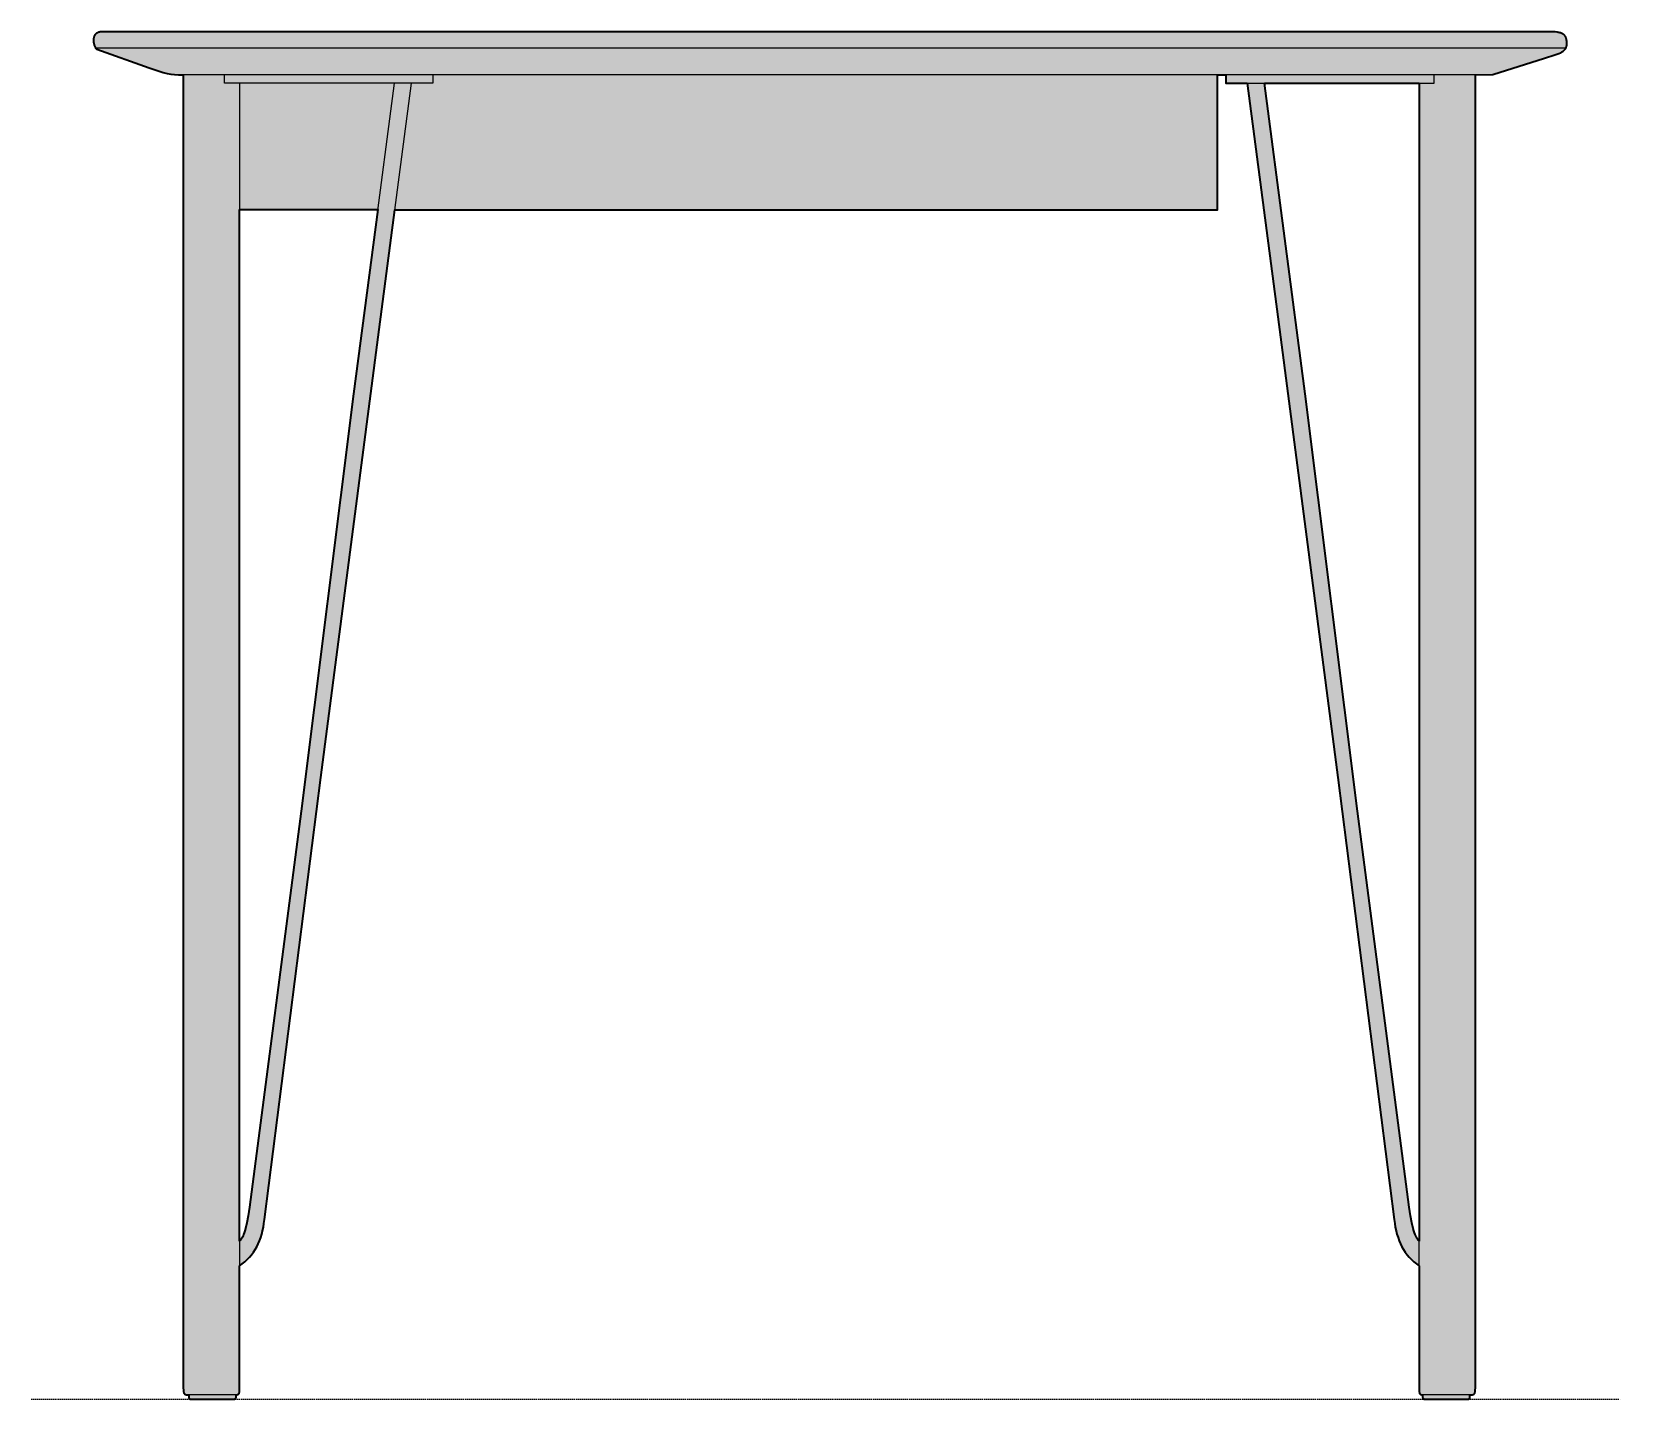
# Model space of a CAD drawing. Header units: millimetres. Extents: x 0 to 2854, y -1227 to 745.
# Drawn here: x 1988 to 2854, y 0 to 745 of the extents above; entities that cross this region are included whole.
import ezdxf

# ---------------------------------------------------------------- set-up
doc = ezdxf.new("R2010")
doc.units = ezdxf.units.MM
doc.linetypes.add('Dots', pattern=[1, 0, -1])
doc.layers.add('Blocks', color=7, linetype='Continuous')
doc.layers.add('Blocks$Fill', color=7, linetype='Continuous', true_color=0xffffff)
for name, color, linetype, lineweight, true_color in [('Blocks$Inner', 7, 'Continuous', 25, 0x007f00), ('Blocks$Outline', 7, 'Continuous', 35, 0xff3f3f), ('Groud', 7, 'Dots', 25, 0x243775)]:
    doc.layers.add(name, color=color, linetype=linetype, lineweight=lineweight, true_color=true_color)

# ---------------------------------------------------------------- blocks, each defined once
blk = doc.blocks.new('FH3605 Office Desk Side')
at = {"layer": 'Blocks$Fill'}
h = blk.add_hatch(color=256, dxfattribs=at)
h.paths.add_polyline_path([(786.84, 722), (796.38, 722.16), (824.43, 731.14), (830.2, 732.84), (831.32, 733.24), (832.32, 733.63), (833.21, 734.04), (833.61, 734.25), (833.98, 734.46), (834.33, 734.68), (834.65, 734.9), (834.95, 735.13), (835.22, 735.36), (835.46, 735.61), (835.58, 735.73), (835.68, 735.86), (835.78, 735.99), (835.88, 736.12), (835.97, 736.26), (836.06, 736.39), (836.13, 736.54), (836.21, 736.68), (836.27, 736.82), (836.34, 736.97), (836.39, 737.12), (836.45, 737.28), (836.49, 737.44), (836.53, 737.6), (836.6, 737.93), (836.65, 738.28), (836.68, 738.65), (836.68, 739.03), (836.67, 739.82), (836.62, 740.55), (836.57, 740.9), (836.52, 741.23), (836.45, 741.56), (836.37, 741.87), (836.27, 742.16), (836.16, 742.44), (836.1, 742.58), (836.03, 742.72), (835.96, 742.85), (835.89, 742.97), (835.8, 743.1), (835.72, 743.22), (835.63, 743.34), (835.53, 743.45), (835.43, 743.56), (835.33, 743.67), (835.22, 743.77), (835.1, 743.88), (834.98, 743.97), (834.85, 744.07), (834.72, 744.16), (834.58, 744.25), (834.28, 744.42), (833.96, 744.57), (833.61, 744.72), (833.23, 744.85), (832.83, 744.97), (832.39, 745.07), (831.93, 745.16), (831.43, 745.25), (830.34, 745.37), (829.12, 745.44), (827.75, 745.47), (38.57, 745.47), (38.22, 745.46), (37.9, 745.44), (37.58, 745.41), (37.28, 745.37), (37, 745.32), (36.72, 745.25), (36.47, 745.18), (36.22, 745.09), (35.99, 744.99), (35.77, 744.89), (35.56, 744.78), (35.36, 744.65), (35.18, 744.52), (35, 744.38), (34.84, 744.24), (34.69, 744.08), (34.55, 743.93), (34.42, 743.76), (34.31, 743.59), (34.2, 743.41), (34.1, 743.23), (34.01, 743.04), (33.93, 742.85), (33.86, 742.65), (33.8, 742.45), (33.74, 742.25), (33.7, 742.04), (33.66, 741.83), (33.63, 741.62), (33.61, 741.41), (33.58, 740.98), (33.59, 740.55), (33.62, 740.12), (33.67, 739.7), (33.74, 739.28), (33.83, 738.87), (33.93, 738.48), (34.05, 738.1), (34.19, 737.74), (34.33, 737.4), (34.48, 737.09), (34.64, 736.8), (34.72, 736.67), (34.8, 736.55), (34.88, 736.44), (34.97, 736.33), (35.05, 736.24), (35.13, 736.15), (35.21, 736.08), (35.25, 736.04), (35.29, 736.01), (35.33, 735.98), (35.37, 735.96), (35.41, 735.93), (35.45, 735.91), (63.9, 725.74), (69.4, 723.93), (71.64, 723.28), (73.72, 722.78), (75.73, 722.42), (77.81, 722.18), (80.06, 722.04), (82.6, 722), (82.6, 6.13), (82.63, 4.89), (82.67, 4.39), (82.7, 4.17), (82.74, 3.96), (82.78, 3.78), (82.83, 3.6), (82.86, 3.52), (82.88, 3.44), (82.91, 3.37), (82.95, 3.3), (82.98, 3.23), (83.02, 3.17), (83.05, 3.11), (83.09, 3.05), (83.13, 3), (83.18, 2.95), (83.22, 2.9), (83.27, 2.85), (83.32, 2.81), (83.37, 2.77), (83.43, 2.74), (83.48, 2.7), (83.54, 2.67), (83.6, 2.64), (83.67, 2.61), (83.73, 2.58), (83.8, 2.56), (83.87, 2.54), (84.02, 2.5), (84.18, 2.47), (84.35, 2.45), (84.72, 2.41), (85.14, 2.39), (85.61, 2.39), (85.6, 1.05), (85.61, 0.93), (85.62, 0.82), (85.63, 0.72), (85.64, 0.67), (85.65, 0.63), (85.66, 0.59), (85.68, 0.54), (85.69, 0.51), (85.71, 0.47), (85.87, 0.26), (85.9, 0.23), (85.94, 0.21), (85.97, 0.19), (86.01, 0.17), (86.05, 0.15), (86.1, 0.14), (86.14, 0.12), (86.19, 0.11), (86.25, 0.09), (86.36, 0.07), (86.48, 0.05), (86.77, 0.02), (87.12, 0.01), (88, 0), (110.02, 0.01), (110.16, 0.02), (110.29, 0.04), (110.41, 0.06), (110.53, 0.08), (110.63, 0.11), (110.69, 0.13), (110.73, 0.15), (110.78, 0.17), (110.83, 0.19), (110.87, 0.21), (110.91, 0.24), (110.95, 0.27), (110.99, 0.29), (111.02, 0.33), (111.06, 0.36), (111.09, 0.39), (111.12, 0.43), (111.15, 0.47), (111.18, 0.51), (111.21, 0.56), (111.23, 0.61), (111.25, 0.66), (111.28, 0.71), (111.3, 0.76), (111.32, 0.82), (111.35, 0.95), (111.38, 1.08), (111.41, 1.23), (111.44, 1.57), (111.46, 1.96), (111.47, 2.41), (111.65, 2.42), (111.81, 2.44), (111.96, 2.47), (112.1, 2.5), (112.16, 2.52), (112.23, 2.54), (112.29, 2.57), (112.35, 2.59), (112.41, 2.62), (112.46, 2.65), (112.52, 2.68), (112.57, 2.71), (112.62, 2.75), (112.67, 2.79), (112.71, 2.83), (112.76, 2.87), (112.8, 2.92), (112.84, 2.97), (112.88, 3.02), (112.91, 3.08), (112.95, 3.14), (112.98, 3.2), (113.01, 3.27), (113.04, 3.33), (113.07, 3.41), (113.09, 3.48), (113.14, 3.65), (113.18, 3.82), (113.21, 4.02), (113.23, 4.23), (113.27, 4.7), (113.28, 5.24), (113.28, 72.69), (114.75, 73.77), (116.14, 74.92), (117.43, 76.12), (118.64, 77.4), (119.76, 78.73), (120.8, 80.14), (121.75, 81.61), (122.63, 83.14), (123.42, 84.75), (124.13, 86.42), (124.77, 88.16), (125.33, 89.97), (125.81, 91.85), (126.22, 93.8), (126.56, 95.83), (126.83, 97.92), (197.9, 648.46), (646.24, 648.46), (646.24, 722), (650.81, 722), (650.81, 717.43), (662.54, 717.43), (742.87, 95.83), (743.21, 93.8), (743.62, 91.85), (744.11, 89.97), (744.67, 88.16), (745.31, 86.42), (746.02, 84.75), (746.81, 83.14), (747.68, 81.61), (748.64, 80.14), (749.68, 78.73), (750.8, 77.4), (752.01, 76.12), (753.3, 74.92), (754.68, 73.77), (756.16, 72.69), (756.17, 4.7), (756.2, 4.23), (756.23, 4.02), (756.26, 3.82), (756.3, 3.65), (756.35, 3.48), (756.37, 3.41), (756.4, 3.33), (756.43, 3.27), (756.46, 3.2), (756.49, 3.14), (756.53, 3.08), (756.56, 3.02), (756.6, 2.97), (756.64, 2.92), (756.68, 2.87), (756.73, 2.83), (756.77, 2.79), (756.82, 2.75), (756.87, 2.71), (756.92, 2.68), (756.97, 2.65), (757.03, 2.62), (757.09, 2.59), (757.15, 2.57), (757.21, 2.54), (757.27, 2.52), (757.34, 2.5), (757.48, 2.47), (757.63, 2.44), (757.79, 2.42), (757.97, 2.41), (757.97, 1.96), (757.99, 1.57), (758.03, 1.23), (758.06, 1.08), (758.09, 0.95), (758.12, 0.82), (758.14, 0.76), (758.16, 0.71), (758.18, 0.66), (758.21, 0.61), (758.23, 0.56), (758.26, 0.51), (758.29, 0.47), (758.32, 0.43), (758.35, 0.39), (758.38, 0.36), (758.41, 0.33), (758.45, 0.29), (758.49, 0.27), (758.53, 0.24), (758.57, 0.21), (758.61, 0.19), (758.66, 0.17), (758.7, 0.15), (758.75, 0.13), (758.8, 0.11), (758.91, 0.08), (759.02, 0.06), (759.15, 0.04), (759.42, 0.01), (760.88, 0), (782.32, 0.01), (782.66, 0.02), (782.95, 0.05), (783.08, 0.07), (783.19, 0.09), (783.24, 0.11), (783.29, 0.12), (783.34, 0.14), (783.38, 0.15), (783.42, 0.17), (783.46, 0.19), (783.5, 0.21), (783.53, 0.23), (783.57, 0.26), (783.6, 0.28), (783.67, 0.37), (783.69, 0.4), (783.71, 0.43), (783.73, 0.47), (783.75, 0.51), (783.76, 0.54), (783.77, 0.59), (783.79, 0.63), (783.8, 0.67), (783.81, 0.72), (783.82, 0.82), (783.83, 0.93), (783.84, 1.05), (783.83, 2.39), (784.72, 2.41), (785.09, 2.45), (785.26, 2.47), (785.42, 2.5), (785.57, 2.54), (785.64, 2.56), (785.71, 2.58), (785.77, 2.61), (785.83, 2.64), (785.9, 2.67), (785.95, 2.7), (786.01, 2.74), (786.06, 2.77), (786.12, 2.81), (786.17, 2.85), (786.21, 2.9), (786.26, 2.95), (786.3, 3), (786.34, 3.05), (786.38, 3.11), (786.42, 3.17), (786.46, 3.23), (786.49, 3.3), (786.52, 3.37), (786.55, 3.44), (786.61, 3.6), (786.66, 3.78), (786.7, 3.96), (786.73, 4.17), (786.76, 4.39), (786.81, 4.89), (786.84, 6.13)], flags=0)
h.paths.add_polyline_path([(671.89, 717.43), (756.16, 717.43), (756.16, 86.24), (755.88, 86.52), (755.6, 86.86), (755.29, 87.26), (754.98, 87.73), (754.65, 88.3), (754.31, 88.98), (753.96, 89.78), (753.61, 90.72), (753.25, 91.8), (752.88, 93.05), (752.15, 96.1), (751.42, 99.97), (750.7, 104.77)], flags=0)
h.paths.add_polyline_path([(188.55, 648.53), (118.02, 99.97), (117.29, 96.1), (116.56, 93.05), (116.19, 91.8), (115.83, 90.72), (115.48, 89.78), (115.13, 88.98), (114.79, 88.3), (114.46, 87.73), (114.14, 87.26), (113.84, 86.86), (113.55, 86.52), (113.28, 86.24), (113.28, 648.53)], flags=0)
at = {"layer": 'Blocks$Inner'}
for p, q in [((85.61, 2.39, -0.74), (85.6, 1.05, -0.74)), ((783.83, 2.39, -0.74), (783.84, 1.05, -0.74))]:
    blk.add_line(p, q, dxfattribs=at)
at = {"layer": 'Blocks$Inner', "extrusion": (-1.14226e-07, 1.73966e-14, 1)}
blk.add_lwpolyline([(34.7, 736.7), (836.21, 736.7)], dxfattribs=at)
at = {"layer": 'Blocks$Inner', "extrusion": (-2.68636e-07, 0, 1)}
blk.add_lwpolyline([(218.63, 722), (218.63, 717.43), (105.03, 717.43), (105.03, 722)], dxfattribs=at)
at = {"layer": 'Blocks$Inner', "extrusion": (-1.3611e-07, 0, 1)}
blk.add_lwpolyline([(197.82, 648.46), (646.24, 648.46), (646.24, 722)], dxfattribs=at)
at = {"layer": 'Blocks$Inner'}
for points in [[(650.81, 722), (650.81, 717.43), (764.41, 717.43), (764.41, 722)], [(188.58, 648.53), (113.28, 648.53)], [(85.6, 1.05), (85.61, 0.93), (85.62, 0.82), (85.63, 0.72), (85.64, 0.67), (85.65, 0.63), (85.66, 0.59), (85.68, 0.54), (85.69, 0.51), (85.71, 0.47), (85.87, 0.26), (85.9, 0.23), (85.94, 0.21), (85.97, 0.19), (86.01, 0.17), (86.05, 0.15), (86.1, 0.14), (86.14, 0.12), (86.19, 0.11), (86.25, 0.09), (86.36, 0.07), (86.48, 0.05), (86.77, 0.02), (87.12, 0.01), (88, 0), (108.56, 0), (110.02, 0.01), (110.16, 0.02), (110.29, 0.04), (110.41, 0.06), (110.53, 0.08), (110.63, 0.11), (110.69, 0.13), (110.73, 0.15), (110.78, 0.17), (110.83, 0.19), (110.87, 0.21), (110.91, 0.24), (110.95, 0.27), (110.99, 0.29), (111.02, 0.33), (111.06, 0.36), (111.09, 0.39), (111.12, 0.43), (111.15, 0.47), (111.18, 0.51), (111.21, 0.56), (111.23, 0.61), (111.25, 0.66), (111.28, 0.71), (111.3, 0.76), (111.32, 0.82), (111.35, 0.95), (111.38, 1.08), (111.41, 1.23), (111.44, 1.57), (111.46, 1.96), (111.47, 2.41)]]:
    blk.add_lwpolyline(points, dxfattribs=at)
for points in [[(113.28, 717.43, -0.74), (113.28, 5.24, -0.74), (113.27, 4.7, -0.74), (113.23, 4.23, -0.74), (113.21, 4.02, -0.74), (113.18, 3.82, -0.74), (113.14, 3.65, -0.74), (113.09, 3.48, -0.74), (113.07, 3.41, -0.74), (113.04, 3.33, -0.74), (113.01, 3.27, -0.74), (112.98, 3.2, -0.74), (112.95, 3.14, -0.74), (112.91, 3.08, -0.74), (112.88, 3.02, -0.74), (112.84, 2.97, -0.74), (112.8, 2.92, -0.74), (112.76, 2.87, -0.74), (112.71, 2.83, -0.74), (112.67, 2.79, -0.74), (112.62, 2.75, -0.74), (112.57, 2.71, -0.74), (112.52, 2.68, -0.74), (112.46, 2.65, -0.74), (112.41, 2.62, -0.74), (112.35, 2.59, -0.74), (112.29, 2.57, -0.74), (112.23, 2.54, -0.74), (112.16, 2.52, -0.74), (112.1, 2.5, -0.74), (111.96, 2.47, -0.74), (111.81, 2.44, -0.74), (111.65, 2.42, -0.74), (111.31, 2.4, -0.74), (109.54, 2.39, -0.74), (86.13, 2.39, -0.74), (85.14, 2.39, -0.74), (84.72, 2.41, -0.74), (84.35, 2.45, -0.74), (84.18, 2.47, -0.74), (84.02, 2.5, -0.74), (83.87, 2.54, -0.74), (83.8, 2.56, -0.74), (83.73, 2.58, -0.74), (83.67, 2.61, -0.74), (83.6, 2.64, -0.74), (83.54, 2.67, -0.74), (83.48, 2.7, -0.74), (83.43, 2.74, -0.74), (83.37, 2.77, -0.74), (83.32, 2.81, -0.74), (83.27, 2.85, -0.74), (83.22, 2.9, -0.74), (83.18, 2.95, -0.74), (83.13, 3, -0.74), (83.09, 3.05, -0.74), (83.05, 3.11, -0.74), (83.02, 3.17, -0.74), (82.98, 3.23, -0.74), (82.95, 3.3, -0.74), (82.91, 3.37, -0.74), (82.88, 3.44, -0.74), (82.86, 3.52, -0.74), (82.83, 3.6, -0.74), (82.78, 3.78, -0.74), (82.74, 3.96, -0.74), (82.7, 4.17, -0.74), (82.67, 4.39, -0.74), (82.63, 4.89, -0.74), (82.6, 6.13, -0.74), (82.6, 722, -0.74), (80.06, 722.04, -0.74), (77.81, 722.18, -0.74), (75.73, 722.42, -0.74), (73.72, 722.78, -0.74), (71.64, 723.28, -0.74), (69.4, 723.93, -0.74), (63.9, 725.74, -0.74), (35.45, 735.91, -0.74), (35.41, 735.93, -0.74), (35.37, 735.96, -0.74), (35.33, 735.98, -0.74), (35.29, 736.01, -0.74), (35.25, 736.04, -0.74), (35.21, 736.08, -0.74), (35.13, 736.15, -0.74), (35.05, 736.24, -0.74), (34.97, 736.33, -0.74), (34.88, 736.44, -0.74), (34.8, 736.55, -0.74), (34.72, 736.67, -0.74), (34.64, 736.8, -0.74), (34.48, 737.09, -0.74), (34.33, 737.4, -0.74), (34.19, 737.74, -0.74), (34.05, 738.1, -0.74), (33.93, 738.48, -0.74), (33.83, 738.87, -0.74), (33.74, 739.28, -0.74), (33.67, 739.7, -0.74), (33.62, 740.12, -0.74), (33.59, 740.55, -0.74), (33.58, 740.98, -0.74), (33.61, 741.41, -0.74), (33.63, 741.62, -0.74), (33.66, 741.83, -0.74), (33.7, 742.04, -0.74), (33.74, 742.25, -0.74), (33.8, 742.45, -0.74), (33.86, 742.65, -0.74), (33.93, 742.85, -0.74), (34.01, 743.04, -0.74), (34.1, 743.23, -0.74), (34.2, 743.41, -0.74), (34.31, 743.59, -0.74), (34.42, 743.76, -0.74), (34.55, 743.93, -0.74), (34.69, 744.08, -0.74), (34.84, 744.24, -0.74), (35, 744.38, -0.74), (35.18, 744.52, -0.74), (35.36, 744.65, -0.74), (35.56, 744.78, -0.74), (35.77, 744.89, -0.74), (35.99, 744.99, -0.74), (36.22, 745.09, -0.74), (36.47, 745.18, -0.74), (36.72, 745.25, -0.74), (37, 745.32, -0.74), (37.28, 745.37, -0.74), (37.58, 745.41, -0.74), (37.9, 745.44, -0.74), (38.22, 745.46, -0.74), (38.57, 745.47, -0.74), (827.75, 745.47, -0.74), (829.12, 745.44, -0.74), (830.34, 745.37, -0.74), (831.43, 745.25, -0.74), (831.93, 745.16, -0.74), (832.39, 745.07, -0.74), (832.83, 744.97, -0.74), (833.23, 744.85, -0.74), (833.61, 744.72, -0.74), (833.96, 744.57, -0.74), (834.28, 744.42, -0.74), (834.58, 744.25, -0.74), (834.72, 744.16, -0.74), (834.85, 744.07, -0.74), (834.98, 743.97, -0.74), (835.1, 743.88, -0.74), (835.22, 743.77, -0.74), (835.33, 743.67, -0.74), (835.43, 743.56, -0.74), (835.53, 743.45, -0.74), (835.63, 743.34, -0.74), (835.72, 743.22, -0.74), (835.8, 743.1, -0.74), (835.89, 742.97, -0.74), (835.96, 742.85, -0.74), (836.03, 742.72, -0.74), (836.1, 742.58, -0.74), (836.16, 742.44, -0.74), (836.27, 742.16, -0.74), (836.37, 741.87, -0.74), (836.45, 741.56, -0.74), (836.52, 741.23, -0.74), (836.57, 740.9, -0.74), (836.62, 740.55, -0.74), (836.67, 739.82, -0.74), (836.68, 739.03, -0.74), (836.68, 738.65, -0.74), (836.65, 738.28, -0.74), (836.6, 737.93, -0.74), (836.53, 737.6, -0.74), (836.49, 737.44, -0.74), (836.45, 737.28, -0.74), (836.39, 737.12, -0.74), (836.34, 736.97, -0.74), (836.27, 736.82, -0.74), (836.21, 736.68, -0.74), (836.13, 736.54, -0.74), (836.06, 736.39, -0.74), (835.97, 736.26, -0.74), (835.88, 736.12, -0.74), (835.78, 735.99, -0.74), (835.68, 735.86, -0.74), (835.58, 735.73, -0.74), (835.46, 735.61, -0.74), (835.22, 735.36, -0.74), (834.95, 735.13, -0.74), (834.65, 734.9, -0.74), (834.33, 734.68, -0.74), (833.98, 734.46, -0.74), (833.61, 734.25, -0.74), (833.21, 734.04, -0.74), (832.32, 733.63, -0.74), (831.32, 733.24, -0.74), (830.2, 732.84, -0.74), (824.43, 731.14, -0.74), (796.38, 722.16, -0.74), (786.84, 722, -0.74), (764.41, 722, -0.74), (650.81, 722, -0.74), (218.63, 722, -0.74), (105.03, 722, -0.74), (82.6, 722, -0.74)], [(786.84, 722, -0.74), (786.84, 6.13, -0.74), (786.81, 4.89, -0.74), (786.76, 4.39, -0.74), (786.73, 4.17, -0.74), (786.7, 3.96, -0.74), (786.66, 3.78, -0.74), (786.61, 3.6, -0.74), (786.55, 3.44, -0.74), (786.52, 3.37, -0.74), (786.49, 3.3, -0.74), (786.46, 3.23, -0.74), (786.42, 3.17, -0.74), (786.38, 3.11, -0.74), (786.34, 3.05, -0.74), (786.3, 3, -0.74), (786.26, 2.95, -0.74), (786.21, 2.9, -0.74), (786.17, 2.85, -0.74), (786.12, 2.81, -0.74), (786.06, 2.77, -0.74), (786.01, 2.74, -0.74), (785.95, 2.7, -0.74), (785.9, 2.67, -0.74), (785.83, 2.64, -0.74), (785.77, 2.61, -0.74), (785.71, 2.58, -0.74), (785.64, 2.56, -0.74), (785.57, 2.54, -0.74), (785.42, 2.5, -0.74), (785.26, 2.47, -0.74), (785.09, 2.45, -0.74), (784.72, 2.41, -0.74), (784.3, 2.39, -0.74), (783.31, 2.39, -0.74), (759.89, 2.39, -0.74), (758.13, 2.4, -0.74), (757.79, 2.42, -0.74), (757.63, 2.44, -0.74), (757.48, 2.47, -0.74), (757.34, 2.5, -0.74), (757.27, 2.52, -0.74), (757.21, 2.54, -0.74), (757.15, 2.57, -0.74), (757.09, 2.59, -0.74), (757.03, 2.62, -0.74), (756.97, 2.65, -0.74), (756.92, 2.68, -0.74), (756.87, 2.71, -0.74), (756.82, 2.75, -0.74), (756.77, 2.79, -0.74), (756.73, 2.83, -0.74), (756.68, 2.87, -0.74), (756.64, 2.92, -0.74), (756.6, 2.97, -0.74), (756.56, 3.02, -0.74), (756.53, 3.08, -0.74), (756.49, 3.14, -0.74), (756.46, 3.2, -0.74), (756.43, 3.27, -0.74), (756.4, 3.33, -0.74), (756.37, 3.41, -0.74), (756.35, 3.48, -0.74), (756.3, 3.65, -0.74), (756.26, 3.82, -0.74), (756.23, 4.02, -0.74), (756.2, 4.23, -0.74), (756.17, 4.7, -0.74), (756.16, 5.24, -0.74), (756.16, 717.43, -0.74)], [(197.55, 717.43, -0.74), (175.43, 548.07, -0.74), (146.77, 320.5, -0.74), (118.73, 104.77, -0.74), (118.02, 99.97, -0.74), (117.29, 96.1, -0.74), (116.56, 93.05, -0.74), (116.19, 91.8, -0.74), (115.83, 90.72, -0.74), (115.48, 89.78, -0.74), (115.13, 88.98, -0.74), (114.79, 88.3, -0.74), (114.46, 87.73, -0.74), (114.14, 87.26, -0.74), (113.84, 86.86, -0.74), (113.55, 86.52, -0.74), (113.28, 86.24, -0.74)], [(113.28, 72.69, -0.74), (114.75, 73.77, -0.74), (116.14, 74.92, -0.74), (117.43, 76.12, -0.74), (118.64, 77.4, -0.74), (119.76, 78.73, -0.74), (120.8, 80.14, -0.74), (121.75, 81.61, -0.74), (122.63, 83.14, -0.74), (123.42, 84.75, -0.74), (124.13, 86.42, -0.74), (124.77, 88.16, -0.74), (125.33, 89.97, -0.74), (125.81, 91.85, -0.74), (126.22, 93.8, -0.74), (126.56, 95.83, -0.74), (126.83, 97.92, -0.74), (157.52, 338.88, -0.74), (188.82, 578.91, -0.74), (206.89, 717.43, -0.74)], [(756.16, 72.69, -0.74), (754.68, 73.77, -0.74), (753.3, 74.92, -0.74), (752.01, 76.12, -0.74), (750.8, 77.4, -0.74), (749.68, 78.73, -0.74), (748.64, 80.14, -0.74), (747.68, 81.61, -0.74), (746.81, 83.14, -0.74), (746.02, 84.75, -0.74), (745.31, 86.42, -0.74), (744.67, 88.16, -0.74), (744.11, 89.97, -0.74), (743.62, 91.85, -0.74), (743.21, 93.8, -0.74), (742.87, 95.83, -0.74), (742.61, 97.92, -0.74), (711.92, 338.88, -0.74), (680.61, 578.91, -0.74), (662.54, 717.43, -0.74)], [(671.89, 717.43, -0.74), (694.01, 548.07, -0.74), (722.67, 320.5, -0.74), (750.7, 104.77, -0.74), (751.42, 99.97, -0.74), (752.15, 96.1, -0.74), (752.88, 93.05, -0.74), (753.25, 91.8, -0.74), (753.61, 90.72, -0.74), (753.96, 89.78, -0.74), (754.31, 88.98, -0.74), (754.65, 88.3, -0.74), (754.98, 87.73, -0.74), (755.29, 87.26, -0.74), (755.6, 86.86, -0.74), (755.88, 86.52, -0.74), (756.16, 86.24, -0.74)], [(783.84, 1.05, -0.74), (783.83, 0.93, -0.74), (783.82, 0.82, -0.74), (783.81, 0.72, -0.74), (783.8, 0.67, -0.74), (783.79, 0.63, -0.74), (783.77, 0.59, -0.74), (783.76, 0.54, -0.74), (783.75, 0.51, -0.74), (783.73, 0.47, -0.74), (783.71, 0.43, -0.74), (783.69, 0.4, -0.74), (783.67, 0.37, -0.74), (783.6, 0.28, -0.74), (783.57, 0.26, -0.74), (783.53, 0.23, -0.74), (783.5, 0.21, -0.74), (783.46, 0.19, -0.74), (783.42, 0.17, -0.74), (783.38, 0.15, -0.74), (783.34, 0.14, -0.74), (783.29, 0.12, -0.74), (783.24, 0.11, -0.74), (783.19, 0.09, -0.74), (783.08, 0.07, -0.74), (782.95, 0.05, -0.74), (782.66, 0.02, -0.74), (782.32, 0.01, -0.74), (781.44, 0, -0.74), (760.88, 0, -0.74), (759.42, 0.01, -0.74), (759.15, 0.04, -0.74), (759.02, 0.06, -0.74), (758.91, 0.08, -0.74), (758.8, 0.11, -0.74), (758.75, 0.13, -0.74), (758.7, 0.15, -0.74), (758.66, 0.17, -0.74), (758.61, 0.19, -0.74), (758.57, 0.21, -0.74), (758.53, 0.24, -0.74), (758.49, 0.27, -0.74), (758.45, 0.29, -0.74), (758.41, 0.33, -0.74), (758.38, 0.36, -0.74), (758.35, 0.39, -0.74), (758.32, 0.43, -0.74), (758.29, 0.47, -0.74), (758.26, 0.51, -0.74), (758.23, 0.56, -0.74), (758.21, 0.61, -0.74), (758.18, 0.66, -0.74), (758.16, 0.71, -0.74), (758.14, 0.76, -0.74), (758.12, 0.82, -0.74), (758.09, 0.95, -0.74), (758.06, 1.08, -0.74), (758.03, 1.23, -0.74), (757.99, 1.57, -0.74), (757.97, 1.96, -0.74), (757.97, 2.41, -0.74)]]:
    blk.add_polyline3d(points, dxfattribs=at)
at = {"layer": 'Blocks$Outline'}
for points in [[(786.84, 722), (796.38, 722.16), (824.43, 731.14), (830.2, 732.84), (831.32, 733.24), (832.32, 733.63), (833.21, 734.04), (833.61, 734.25), (833.98, 734.46), (834.33, 734.68), (834.65, 734.9), (834.95, 735.13), (835.22, 735.36), (835.46, 735.61), (835.58, 735.73), (835.68, 735.86), (835.78, 735.99), (835.88, 736.12), (835.97, 736.26), (836.06, 736.39), (836.13, 736.54), (836.21, 736.68), (836.27, 736.82), (836.34, 736.97), (836.39, 737.12), (836.45, 737.28), (836.49, 737.44), (836.53, 737.6), (836.6, 737.93), (836.65, 738.28), (836.68, 738.65), (836.68, 739.03), (836.67, 739.82), (836.62, 740.55), (836.57, 740.9), (836.52, 741.23), (836.45, 741.56), (836.37, 741.87), (836.27, 742.16), (836.16, 742.44), (836.1, 742.58), (836.03, 742.72), (835.96, 742.85), (835.89, 742.97), (835.8, 743.1), (835.72, 743.22), (835.63, 743.34), (835.53, 743.45), (835.43, 743.56), (835.33, 743.67), (835.22, 743.77), (835.1, 743.88), (834.98, 743.97), (834.85, 744.07), (834.72, 744.16), (834.58, 744.25), (834.28, 744.42), (833.96, 744.57), (833.61, 744.72), (833.23, 744.85), (832.83, 744.97), (832.39, 745.07), (831.93, 745.16), (831.43, 745.25), (830.34, 745.37), (829.12, 745.44), (827.75, 745.47), (38.57, 745.47), (38.22, 745.46), (37.9, 745.44), (37.58, 745.41), (37.28, 745.37), (37, 745.32), (36.72, 745.25), (36.47, 745.18), (36.22, 745.09), (35.99, 744.99), (35.77, 744.89), (35.56, 744.78), (35.36, 744.65), (35.18, 744.52), (35, 744.38), (34.84, 744.24), (34.69, 744.08), (34.55, 743.93), (34.42, 743.76), (34.31, 743.59), (34.2, 743.41), (34.1, 743.23), (34.01, 743.04), (33.93, 742.85), (33.86, 742.65), (33.8, 742.45), (33.74, 742.25), (33.7, 742.04), (33.66, 741.83), (33.63, 741.62), (33.61, 741.41), (33.58, 740.98), (33.59, 740.55), (33.62, 740.12), (33.67, 739.7), (33.74, 739.28), (33.83, 738.87), (33.93, 738.48), (34.05, 738.1), (34.19, 737.74), (34.33, 737.4), (34.48, 737.09), (34.64, 736.8), (34.72, 736.67), (34.8, 736.55), (34.88, 736.44), (34.97, 736.33), (35.05, 736.24), (35.13, 736.15), (35.21, 736.08), (35.25, 736.04), (35.29, 736.01), (35.33, 735.98), (35.37, 735.96), (35.41, 735.93), (35.45, 735.91), (63.9, 725.74), (69.4, 723.93), (71.64, 723.28), (73.72, 722.78), (75.73, 722.42), (77.81, 722.18), (80.06, 722.04), (82.6, 722), (82.6, 6.13), (82.63, 4.89), (82.67, 4.39), (82.7, 4.17), (82.74, 3.96), (82.78, 3.78), (82.83, 3.6), (82.86, 3.52), (82.88, 3.44), (82.91, 3.37), (82.95, 3.3), (82.98, 3.23), (83.02, 3.17), (83.05, 3.11), (83.09, 3.05), (83.13, 3), (83.18, 2.95), (83.22, 2.9), (83.27, 2.85), (83.32, 2.81), (83.37, 2.77), (83.43, 2.74), (83.48, 2.7), (83.54, 2.67), (83.6, 2.64), (83.67, 2.61), (83.73, 2.58), (83.8, 2.56), (83.87, 2.54), (84.02, 2.5), (84.18, 2.47), (84.35, 2.45), (84.72, 2.41), (85.14, 2.39), (85.61, 2.39)], [(197.9, 648.46), (646.24, 648.46), (646.24, 722)], [(646.24, 722), (650.81, 722)], [(650.81, 722), (650.81, 717.43), (662.54, 717.43)], [(783.83, 2.39), (784.3, 2.39), (784.72, 2.41), (785.09, 2.45), (785.26, 2.47), (785.42, 2.5), (785.57, 2.54), (785.64, 2.56), (785.71, 2.58), (785.77, 2.61), (785.83, 2.64), (785.9, 2.67), (785.95, 2.7), (786.01, 2.74), (786.06, 2.77), (786.12, 2.81), (786.17, 2.85), (786.21, 2.9), (786.26, 2.95), (786.3, 3), (786.34, 3.05), (786.38, 3.11), (786.42, 3.17), (786.46, 3.23), (786.49, 3.3), (786.52, 3.37), (786.55, 3.44), (786.61, 3.6), (786.66, 3.78), (786.7, 3.96), (786.73, 4.17), (786.76, 4.39), (786.81, 4.89), (786.84, 6.13), (786.84, 722)], [(662.54, 717.43), (680.61, 578.91), (711.92, 338.88), (742.61, 97.92), (742.87, 95.83), (743.21, 93.8), (743.62, 91.85), (744.11, 89.97), (744.67, 88.16), (745.31, 86.42), (746.02, 84.75), (746.81, 83.14), (747.68, 81.61), (748.64, 80.14), (749.68, 78.73), (750.8, 77.4), (752.01, 76.12), (753.3, 74.92), (754.68, 73.77), (756.16, 72.69)], [(671.89, 717.43), (756.16, 717.43)], [(756.16, 86.24), (755.88, 86.52), (755.6, 86.86), (755.29, 87.26), (754.98, 87.73), (754.65, 88.3), (754.31, 88.98), (753.96, 89.78), (753.61, 90.72), (753.25, 91.8), (752.88, 93.05), (752.15, 96.1), (751.42, 99.97), (750.7, 104.77), (722.67, 320.5), (694.01, 548.07), (671.89, 717.43)], [(756.16, 717.43), (756.16, 86.24)], [(188.55, 648.53), (175.43, 548.07), (146.77, 320.5), (118.73, 104.77), (118.02, 99.97), (117.29, 96.1), (116.56, 93.05), (116.19, 91.8), (115.83, 90.72), (115.48, 89.78), (115.13, 88.98), (114.79, 88.3), (114.46, 87.73), (114.14, 87.26), (113.84, 86.86), (113.55, 86.52), (113.28, 86.24)], [(113.28, 86.24), (113.28, 648.53)], [(113.28, 648.53), (188.55, 648.53)], [(113.28, 72.69), (114.75, 73.77), (116.14, 74.92), (117.43, 76.12), (118.64, 77.4), (119.76, 78.73), (120.8, 80.14), (121.75, 81.61), (122.63, 83.14), (123.42, 84.75), (124.13, 86.42), (124.77, 88.16), (125.33, 89.97), (125.81, 91.85), (126.22, 93.8), (126.56, 95.83), (126.83, 97.92), (157.52, 338.88), (188.82, 578.91), (197.9, 648.46)], [(111.47, 2.41), (111.65, 2.42), (111.81, 2.44), (111.96, 2.47), (112.1, 2.5), (112.16, 2.52), (112.23, 2.54), (112.29, 2.57), (112.35, 2.59), (112.41, 2.62), (112.46, 2.65), (112.52, 2.68), (112.57, 2.71), (112.62, 2.75), (112.67, 2.79), (112.71, 2.83), (112.76, 2.87), (112.8, 2.92), (112.84, 2.97), (112.88, 3.02), (112.91, 3.08), (112.95, 3.14), (112.98, 3.2), (113.01, 3.27), (113.04, 3.33), (113.07, 3.41), (113.09, 3.48), (113.14, 3.65), (113.18, 3.82), (113.21, 4.02), (113.23, 4.23), (113.27, 4.7), (113.28, 5.24), (113.28, 72.69)], [(756.16, 72.69), (756.16, 5.24), (756.17, 4.7), (756.2, 4.23), (756.23, 4.02), (756.26, 3.82), (756.3, 3.65), (756.35, 3.48), (756.37, 3.41), (756.4, 3.33), (756.43, 3.27), (756.46, 3.2), (756.49, 3.14), (756.53, 3.08), (756.56, 3.02), (756.6, 2.97), (756.64, 2.92), (756.68, 2.87), (756.73, 2.83), (756.77, 2.79), (756.82, 2.75), (756.87, 2.71), (756.92, 2.68), (756.97, 2.65), (757.03, 2.62), (757.09, 2.59), (757.15, 2.57), (757.21, 2.54), (757.27, 2.52), (757.34, 2.5), (757.48, 2.47), (757.63, 2.44), (757.79, 2.42), (757.97, 2.41)], [(85.61, 2.39), (85.6, 1.05), (85.61, 0.93), (85.62, 0.82), (85.63, 0.72), (85.64, 0.67), (85.65, 0.63), (85.66, 0.59), (85.68, 0.54), (85.69, 0.51), (85.71, 0.47), (85.87, 0.26), (85.9, 0.23), (85.94, 0.21), (85.97, 0.19), (86.01, 0.17), (86.05, 0.15), (86.1, 0.14), (86.14, 0.12), (86.19, 0.11), (86.25, 0.09), (86.36, 0.07), (86.48, 0.05), (86.77, 0.02), (87.12, 0.01), (88, 0), (108.56, 0), (110.02, 0.01), (110.16, 0.02), (110.29, 0.04), (110.41, 0.06), (110.53, 0.08), (110.63, 0.11), (110.69, 0.13), (110.73, 0.15), (110.78, 0.17), (110.83, 0.19), (110.87, 0.21), (110.91, 0.24), (110.95, 0.27), (110.99, 0.29), (111.02, 0.33), (111.06, 0.36), (111.09, 0.39), (111.12, 0.43), (111.15, 0.47), (111.18, 0.51), (111.21, 0.56), (111.23, 0.61), (111.25, 0.66), (111.28, 0.71), (111.3, 0.76), (111.32, 0.82), (111.35, 0.95), (111.38, 1.08), (111.41, 1.23), (111.44, 1.57), (111.46, 1.96), (111.47, 2.41)], [(757.97, 2.41), (757.97, 1.96), (757.99, 1.57), (758.03, 1.23), (758.06, 1.08), (758.09, 0.95), (758.12, 0.82), (758.14, 0.76), (758.16, 0.71), (758.18, 0.66), (758.21, 0.61), (758.23, 0.56), (758.26, 0.51), (758.29, 0.47), (758.32, 0.43), (758.35, 0.39), (758.38, 0.36), (758.41, 0.33), (758.45, 0.29), (758.49, 0.27), (758.53, 0.24), (758.57, 0.21), (758.61, 0.19), (758.66, 0.17), (758.7, 0.15), (758.75, 0.13), (758.8, 0.11), (758.91, 0.08), (759.02, 0.06), (759.15, 0.04), (759.42, 0.01), (760.88, 0), (781.44, 0), (782.32, 0.01), (782.66, 0.02), (782.95, 0.05), (783.08, 0.07), (783.19, 0.09), (783.24, 0.11), (783.29, 0.12), (783.34, 0.14), (783.38, 0.15), (783.42, 0.17), (783.46, 0.19), (783.5, 0.21), (783.53, 0.23), (783.57, 0.26), (783.6, 0.28), (783.67, 0.37), (783.69, 0.4), (783.71, 0.43), (783.73, 0.47), (783.75, 0.51), (783.76, 0.54), (783.77, 0.59), (783.79, 0.63), (783.8, 0.67), (783.81, 0.72), (783.82, 0.82), (783.83, 0.93), (783.84, 1.05), (783.83, 2.39)]]:
    blk.add_lwpolyline(points, dxfattribs=at)

msp = doc.modelspace()

# ---------------------------------------------------------------- linework, layer by layer
at = {"layer": 'Groud'}
msp.add_lwpolyline([(1987.96, 0), (2854.29, 0)], dxfattribs=at)

# ---------------------------------------------------------------- block references
at = {"layer": 'Blocks'}
msp.add_blockref('FH3605 Office Desk Side', (1987.96, 0), dxfattribs=at)

doc.saveas('drawing.dxf')
